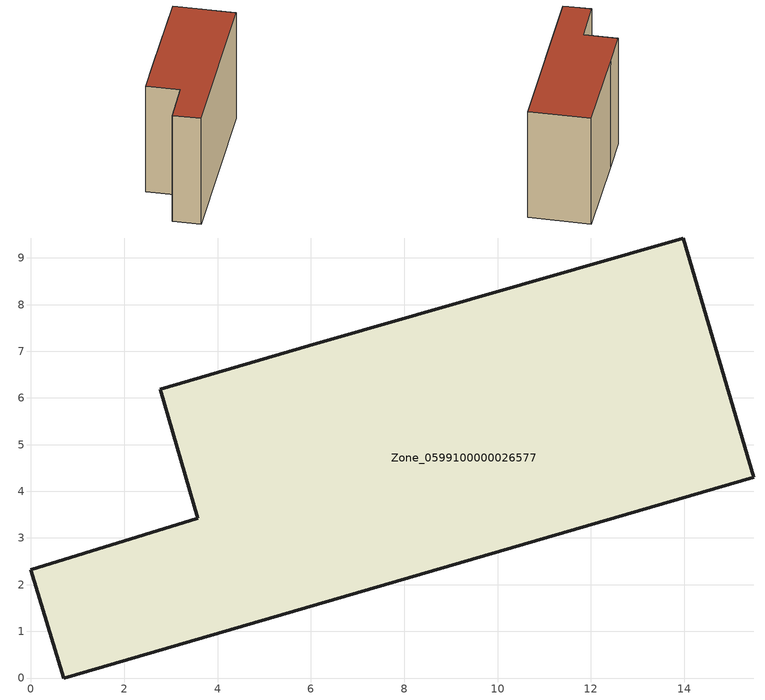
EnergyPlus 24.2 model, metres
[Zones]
Zone_0599100000026577
 floor ground (C_G): 15.48,4.3 0.71,0 0,2.32 3.58,3.42 2.77,6.19 5.95,7.12 13.97,9.43 z0
 wall outside (C_F): 5.95,7.12 2.77,6.19 3.58,3.42 0,2.32 0.71,0 15.48,4.3 13.97,9.43 5.95,7.12 z0:10.59
 roof outside (C_R): 15.48,4.3 13.97,9.43 5.95,7.12 2.77,6.19 3.58,3.42 0,2.32 0.71,0 z10.59
[BUILDING]
Pand.0599100000026577: North Axis=0; Terrain=City; Loads Convergence Tolerance Value=0.04; Temperature Convergence Tolerance Value=0.4; Solar Distribution=FullExterior; Maximum Number of Warmup Days=25; Minimum Number of Warmup Days=1
[Site:Location]
Rotterdam.The.Hague.AP_ZH_NLD Design_Conditions: Latitude=51.96; Longitude=4.45; Time Zone=1; Elevation=-4.5
[SITE:GROUNDTEMPERATURE:BUILDINGSURFACE]
18, 18, 18, 18, 18, 18, 18, 18, 18, 18, 18, 18
[MATERIAL] Thermal Absorptance=0.9; Solar Absorptance=0.7; Visible Absorptance=0.7
Name | Roughness | Thickness | Conductivity | Density | Specific Heat
G.TI.1946 | MediumSmooth | 0.15 | 1 | 540 | 1210
F.TI.1946 | Rough | 0.3 | 0.857143 | 1920 | 840
R.TI.1946 | MediumRough | 0.2 | 0.1 | 1500 | 1000
[CONSTRUCTION]
C_G: G.TI.1946
C_F: F.TI.1946
C_R: R.TI.1946
[ZONE]
Zone_0599100000026577: Type=1; Multiplier=1; Ceiling Height=Autocalculate; Volume=Autocalculate; Floor Area=autocalculate; Part of Total Floor Area=Yes
[ZONEINFILTRATION:DESIGNFLOWRATE]
Infil_Zone_0599100000026577: Zone or ZoneList or Space or SpaceList=Zone_0599100000026577; Schedule=AlwaysOn; Design Flow Rate Calculation Method=Flow/Area; Flow Rate per Floor Area=0.003; Constant Term Coefficient=1; Temperature Term Coefficient=0; Velocity Term Coefficient=0; Velocity Squared Term Coefficient=0
[HVACTEMPLATE:ZONE:IDEALLOADSAIRSYSTEM]
Zone_0599100000026577: Maximum Heating Supply Air Temperature=50; Minimum Cooling Supply Air Temperature=13; Maximum Heating Supply Air Humidity Ratio=0.0156; Minimum Cooling Supply Air Humidity Ratio=0.0077; Heating Limit=NoLimit; Cooling Limit=NoLimit; Dehumidification Control Type=ConstantSensibleHeatRatio; Cooling Sensible Heat Ratio=0.7; Dehumidification Setpoint=60; Humidification Control Type=None; Humidification Setpoint=30; Outdoor Air Method=None; Outdoor Air Flow Rate per Person=0.00944; Outdoor Air Flow Rate per Zone Floor Area=0; Outdoor Air Flow Rate per Zone=0; Demand Controlled Ventilation Type=None; Outdoor Air Economizer Type=NoEconomizer; Heat Recovery Type=None; Sensible Heat Recovery Effectiveness=0.7; Latent Heat Recovery Effectiveness=0.65
[ZONECONTROL:THERMOSTAT]
ThermostatControl_Zone_0599100000026577: Zone or ZoneList=Zone_0599100000026577; Control Type Schedule=DualSetpointControlType; Control 1=Thermostat_Zone_0599100000026577; Temperature Difference Between Cutout And Setpoint=0
[THERMOSTATSETPOINT:DUALSETPOINT]
Thermostat_Zone_0599100000026577: Heating Setpoint Temperature Schedule=HeatingSetpoint_Zone_0599100000026577; Cooling Setpoint Temperature Schedule=CoolingSetpoint_Zone_0599100000026577
[SCHEDULE:COMPACT]
HeatingSetpoint_Zone_0599100000026577: Through: 12/31, For: AllDays, Until: 24:00, 21
CoolingSetpoint_Zone_0599100000026577: Through: 12/31, For: AllDays, Until: 24:00, 24
DualSetpointControlType: Through: 12/31, For: AllDays, Until: 24:00, 4
AlwaysOn: Through: 12/31, For: AllDays, Until: 24:00, 1
